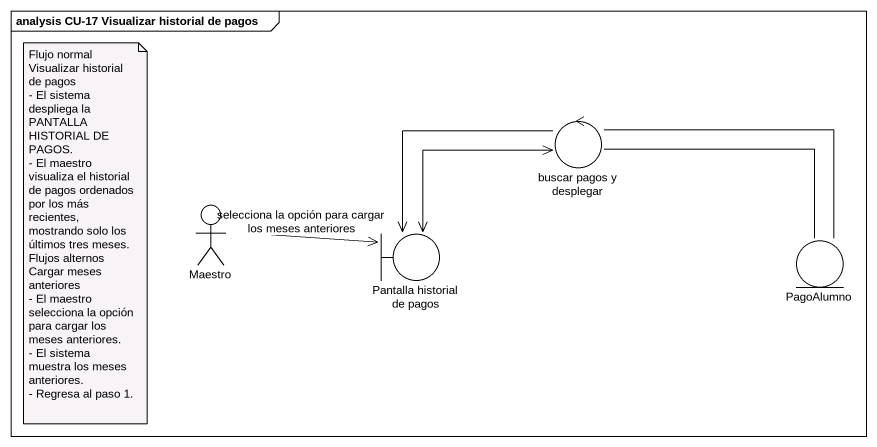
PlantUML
@startuml
mainframe analysis CU-17 Visualizar historial de pagos
control "buscar pagos y desplegar" as buscar_pagos_y_desplegar
actor Maestro
boundary "Pantalla historial de pagos" as Pantalla_historial_de_pagos
entity PagoAlumno
buscar_pagos_y_desplegar --> Pantalla_historial_de_pagos
buscar_pagos_y_desplegar -right- PagoAlumno
buscar_pagos_y_desplegar -right- PagoAlumno
Maestro -right-> Pantalla_historial_de_pagos : selecciona la opción para cargar los meses anteriores
Pantalla_historial_de_pagos <-up-> buscar_pagos_y_desplegar
note as N1
  Flujo normal
  Visualizar historial de pagos
  - El sistema despliega la PANTALLA HISTORIAL DE PAGOS.
  - El maestro visualiza el historial de pagos ordenados por los más recientes, mostrando solo los últimos tres meses.
  Flujos alternos
  Cargar meses anteriores
  - El maestro selecciona la opción para cargar los meses anteriores.
  - El sistema muestra los meses anteriores.
  - Regresa al paso 1.
end note
@enduml
